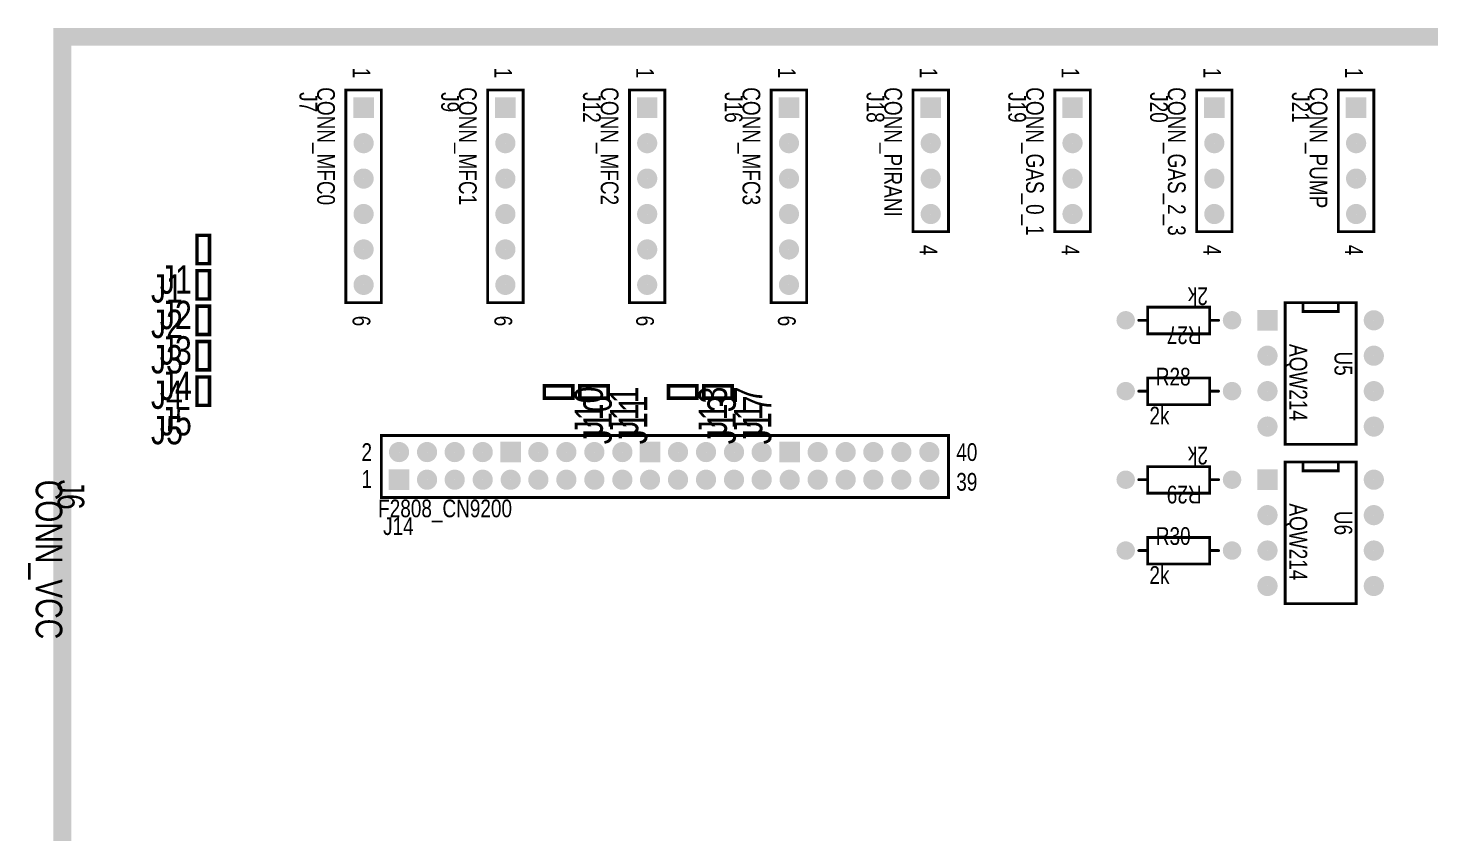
# Model space of a CAD drawing. Extents: x 0.1 to 7.45, y 0.15 to 4.7.
# Drawn here: x 0.099 to 4.057, y 2.421 to 4.696 of the extents above; entities that cross this region are included whole.
import ezdxf

# ---------------------------------------------------------------- set-up
doc = ezdxf.new("R2010")
doc.units = 0

msp = doc.modelspace()

# ---------------------------------------------------------------- linework, layer by layer
at = {"const_width": 0.05}
msp.add_lwpolyline([(0.196, 0.171), (0.196, 4.671), (7.421, 4.671), (7.421, 0.171), (0.196, 0.171)], close=True, dxfattribs=at)
at = {"const_width": 0.025}
msp.add_lwpolyline([(0.1835, 4.671, 1), (0.2085, 4.671, 1)], format="xyb", close=True, dxfattribs=at)
at = {"layer": 'AST'}
for points, const_width in [([(1.096, 3.921), (1.096, 4.521), (0.996, 4.521), (0.996, 3.921), (1.096, 3.921)], 0.008), ([(1.496, 3.921), (1.496, 4.521), (1.396, 4.521), (1.396, 3.921), (1.496, 3.921)], 0.008), ([(1.896, 3.921), (1.896, 4.521), (1.796, 4.521), (1.796, 3.921), (1.896, 3.921)], 0.008), ([(2.296, 3.921), (2.296, 4.521), (2.196, 4.521), (2.196, 3.921), (2.296, 3.921)], 0.008), ([(2.696, 4.121), (2.696, 4.521), (2.596, 4.521), (2.596, 4.121), (2.696, 4.121)], 0.008), ([(3.096, 4.121), (3.096, 4.521), (2.996, 4.521), (2.996, 4.121), (3.096, 4.121)], 0.008), ([(3.496, 4.121), (3.496, 4.521), (3.396, 4.521), (3.396, 4.121), (3.496, 4.121)], 0.008), ([(3.896, 4.121), (3.896, 4.521), (3.796, 4.521), (3.796, 4.121), (3.896, 4.121)], 0.008), ([(0.576, 4.111), (0.611, 4.111), (0.611, 4.031), (0.576, 4.031), (0.576, 4.111)], 0.01), ([(0.576, 4.011), (0.611, 4.011), (0.611, 3.931), (0.576, 3.931), (0.576, 4.011)], 0.01), ([(3.846, 3.921), (3.646, 3.921), (3.646, 3.521), (3.846, 3.521), (3.846, 3.921)], 0.008), ([(0.576, 3.911), (0.611, 3.911), (0.611, 3.831), (0.576, 3.831), (0.576, 3.911)], 0.01), ([(3.433, 3.908), (3.433, 3.833), (3.433, 3.833), (3.258, 3.833), (3.258, 3.908), (3.433, 3.908)], 0.008), ([(0.576, 3.811), (0.611, 3.811), (0.611, 3.731), (0.576, 3.731), (0.576, 3.811)], 0.01), ([(0.576, 3.711), (0.611, 3.711), (0.611, 3.631), (0.576, 3.631), (0.576, 3.711)], 0.01), ([(1.556, 3.651), (1.556, 3.686), (1.636, 3.686), (1.636, 3.651), (1.556, 3.651)], 0.01), ([(1.656, 3.651), (1.656, 3.686), (1.736, 3.686), (1.736, 3.651), (1.656, 3.651)], 0.01), ([(1.906, 3.651), (1.906, 3.686), (1.986, 3.686), (1.986, 3.651), (1.906, 3.651)], 0.01), ([(2.006, 3.651), (2.006, 3.686), (2.086, 3.686), (2.086, 3.651), (2.006, 3.651)], 0.01), ([(3.258, 3.633), (3.258, 3.708), (3.258, 3.708), (3.433, 3.708), (3.433, 3.633), (3.258, 3.633)], 0.008), ([(1.096, 3.546), (1.096, 3.371), (2.696, 3.371), (2.696, 3.546), (1.096, 3.546)], 0.008), ([(3.433, 3.458), (3.433, 3.383), (3.433, 3.383), (3.258, 3.383), (3.258, 3.458), (3.433, 3.458)], 0.008), ([(3.846, 3.471), (3.646, 3.471), (3.646, 3.071), (3.846, 3.071), (3.846, 3.471)], 0.008), ([(3.258, 3.183), (3.258, 3.258), (3.258, 3.258), (3.433, 3.258), (3.433, 3.183), (3.258, 3.183)], 0.008)]:
    msp.add_lwpolyline(points, close=True, dxfattribs=dict(at, const_width=const_width))
for points, const_width in [([(0.994, 4.521, 1), (0.998, 4.521, 1)], 0.004), ([(1.094, 4.521, 1), (1.098, 4.521, 1)], 0.004), ([(1.394, 4.521, 1), (1.398, 4.521, 1)], 0.004), ([(1.494, 4.521, 1), (1.498, 4.521, 1)], 0.004), ([(1.794, 4.521, 1), (1.798, 4.521, 1)], 0.004), ([(1.894, 4.521, 1), (1.898, 4.521, 1)], 0.004), ([(2.194, 4.521, 1), (2.198, 4.521, 1)], 0.004), ([(2.294, 4.521, 1), (2.298, 4.521, 1)], 0.004), ([(2.594, 4.521, 1), (2.598, 4.521, 1)], 0.004), ([(2.694, 4.521, 1), (2.698, 4.521, 1)], 0.004), ([(2.994, 4.521, 1), (2.998, 4.521, 1)], 0.004), ([(3.094, 4.521, 1), (3.098, 4.521, 1)], 0.004), ([(3.394, 4.521, 1), (3.398, 4.521, 1)], 0.004), ([(3.494, 4.521, 1), (3.498, 4.521, 1)], 0.004), ([(3.794, 4.521, 1), (3.798, 4.521, 1)], 0.004), ([(3.894, 4.521, 1), (3.898, 4.521, 1)], 0.004), ([(1.032, 4.371, 1), (1.06, 4.371, 1)], 0.029), ([(1.432, 4.371, 1), (1.46, 4.371, 1)], 0.029), ([(1.832, 4.371, 1), (1.86, 4.371, 1)], 0.029), ([(2.232, 4.371, 1), (2.26, 4.371, 1)], 0.029), ([(2.632, 4.371, 1), (2.66, 4.371, 1)], 0.029), ([(3.032, 4.371, 1), (3.06, 4.371, 1)], 0.029), ([(3.432, 4.371, 1), (3.46, 4.371, 1)], 0.029), ([(3.832, 4.371, 1), (3.86, 4.371, 1)], 0.029), ([(1.032, 4.271, 1), (1.06, 4.271, 1)], 0.029), ([(1.432, 4.271, 1), (1.46, 4.271, 1)], 0.029), ([(1.832, 4.271, 1), (1.86, 4.271, 1)], 0.029), ([(2.232, 4.271, 1), (2.26, 4.271, 1)], 0.029), ([(2.632, 4.271, 1), (2.66, 4.271, 1)], 0.029), ([(3.032, 4.271, 1), (3.06, 4.271, 1)], 0.029), ([(3.432, 4.271, 1), (3.46, 4.271, 1)], 0.029), ([(3.832, 4.271, 1), (3.86, 4.271, 1)], 0.029), ([(1.032, 4.171, 1), (1.06, 4.171, 1)], 0.029), ([(1.432, 4.171, 1), (1.46, 4.171, 1)], 0.029), ([(1.832, 4.171, 1), (1.86, 4.171, 1)], 0.029), ([(2.232, 4.171, 1), (2.26, 4.171, 1)], 0.029), ([(2.632, 4.171, 1), (2.66, 4.171, 1)], 0.029), ([(3.032, 4.171, 1), (3.06, 4.171, 1)], 0.029), ([(3.432, 4.171, 1), (3.46, 4.171, 1)], 0.029), ([(3.832, 4.171, 1), (3.86, 4.171, 1)], 0.029), ([(2.594, 4.121, 1), (2.598, 4.121, 1)], 0.004), ([(2.694, 4.121, 1), (2.698, 4.121, 1)], 0.004), ([(2.694, 4.121, 1), (2.698, 4.121, 1)], 0.004), ([(2.994, 4.121, 1), (2.998, 4.121, 1)], 0.004), ([(3.094, 4.121, 1), (3.098, 4.121, 1)], 0.004), ([(3.094, 4.121, 1), (3.098, 4.121, 1)], 0.004), ([(3.394, 4.121, 1), (3.398, 4.121, 1)], 0.004), ([(3.494, 4.121, 1), (3.498, 4.121, 1)], 0.004), ([(3.494, 4.121, 1), (3.498, 4.121, 1)], 0.004), ([(3.794, 4.121, 1), (3.798, 4.121, 1)], 0.004), ([(3.894, 4.121, 1), (3.898, 4.121, 1)], 0.004), ([(3.894, 4.121, 1), (3.898, 4.121, 1)], 0.004), ([(0.5735, 4.111, 1), (0.5785, 4.111, 1)], 0.005), ([(0.5735, 4.111, 1), (0.5785, 4.111, 1)], 0.005), ([(0.6085, 4.111, 1), (0.6135, 4.111, 1)], 0.005), ([(1.032, 4.071, 1), (1.06, 4.071, 1)], 0.029), ([(1.432, 4.071, 1), (1.46, 4.071, 1)], 0.029), ([(1.832, 4.071, 1), (1.86, 4.071, 1)], 0.029), ([(2.232, 4.071, 1), (2.26, 4.071, 1)], 0.029), ([(0.5735, 4.031, 1), (0.5785, 4.031, 1)], 0.005), ([(0.5735, 4.011, 1), (0.5785, 4.011, 1)], 0.005), ([(0.5735, 4.011, 1), (0.5785, 4.011, 1)], 0.005), ([(0.6085, 4.031, 1), (0.6135, 4.031, 1)], 0.005), ([(0.6085, 4.011, 1), (0.6135, 4.011, 1)], 0.005), ([(1.032, 3.971, 1), (1.06, 3.971, 1)], 0.029), ([(1.432, 3.971, 1), (1.46, 3.971, 1)], 0.029), ([(1.832, 3.971, 1), (1.86, 3.971, 1)], 0.029), ([(2.232, 3.971, 1), (2.26, 3.971, 1)], 0.029), ([(0.5735, 3.931, 1), (0.5785, 3.931, 1)], 0.005), ([(0.6085, 3.931, 1), (0.6135, 3.931, 1)], 0.005), ([(0.994, 3.921, 1), (0.998, 3.921, 1)], 0.004), ([(1.094, 3.921, 1), (1.098, 3.921, 1)], 0.004), ([(1.094, 3.921, 1), (1.098, 3.921, 1)], 0.004), ([(1.394, 3.921, 1), (1.398, 3.921, 1)], 0.004), ([(1.494, 3.921, 1), (1.498, 3.921, 1)], 0.004), ([(1.494, 3.921, 1), (1.498, 3.921, 1)], 0.004), ([(1.794, 3.921, 1), (1.798, 3.921, 1)], 0.004), ([(1.894, 3.921, 1), (1.898, 3.921, 1)], 0.004), ([(1.894, 3.921, 1), (1.898, 3.921, 1)], 0.004), ([(2.194, 3.921, 1), (2.198, 3.921, 1)], 0.004), ([(2.294, 3.921, 1), (2.298, 3.921, 1)], 0.004), ([(2.294, 3.921, 1), (2.298, 3.921, 1)], 0.004), ([(3.644, 3.921, 1), (3.648, 3.921, 1)], 0.004), ([(3.694, 3.921, 1), (3.698, 3.921, 1)], 0.004), ([(3.794, 3.921, 1), (3.798, 3.921, 1)], 0.004), ([(3.844, 3.921, 1), (3.848, 3.921, 1)], 0.004), ([(3.844, 3.921, 1), (3.848, 3.921, 1)], 0.004), ([(0.5735, 3.911, 1), (0.5785, 3.911, 1)], 0.005), ([(0.5735, 3.911, 1), (0.5785, 3.911, 1)], 0.005), ([(0.6085, 3.911, 1), (0.6135, 3.911, 1)], 0.005), ([(3.183, 3.871, 1), (3.209, 3.871, 1)], 0.026), ([(3.256, 3.908, 1), (3.26, 3.908, 1)], 0.004), ([(3.431, 3.908, 1), (3.435, 3.908, 1)], 0.004), ([(3.431, 3.908, 1), (3.435, 3.908, 1)], 0.004), ([(3.483, 3.871, 1), (3.509, 3.871, 1)], 0.026), ([(3.694, 3.896, 1), (3.698, 3.896, 1)], 0.004), ([(3.794, 3.896, 1), (3.798, 3.896, 1)], 0.004), ([(3.882, 3.871, 1), (3.91, 3.871, 1)], 0.029), ([(3.231, 3.871, 1), (3.235, 3.871, 1)], 0.004), ([(3.256, 3.871, 1), (3.26, 3.871, 1)], 0.004), ([(3.431, 3.871, 1), (3.435, 3.871, 1)], 0.004), ([(3.456, 3.871, 1), (3.46, 3.871, 1)], 0.004), ([(0.5735, 3.831, 1), (0.5785, 3.831, 1)], 0.005), ([(0.5735, 3.811, 1), (0.5785, 3.811, 1)], 0.005), ([(0.5735, 3.811, 1), (0.5785, 3.811, 1)], 0.005), ([(0.6085, 3.831, 1), (0.6135, 3.831, 1)], 0.005), ([(0.6085, 3.811, 1), (0.6135, 3.811, 1)], 0.005), ([(3.256, 3.833, 1), (3.26, 3.833, 1)], 0.004), ([(3.431, 3.833, 1), (3.435, 3.833, 1)], 0.004), ([(3.431, 3.833, 1), (3.435, 3.833, 1)], 0.004), ([(3.582, 3.771, 1), (3.61, 3.771, 1)], 0.029), ([(3.882, 3.771, 1), (3.91, 3.771, 1)], 0.029), ([(0.5735, 3.731, 1), (0.5785, 3.731, 1)], 0.005), ([(0.6085, 3.731, 1), (0.6135, 3.731, 1)], 0.005), ([(0.5735, 3.711, 1), (0.5785, 3.711, 1)], 0.005), ([(0.5735, 3.711, 1), (0.5785, 3.711, 1)], 0.005), ([(0.6085, 3.711, 1), (0.6135, 3.711, 1)], 0.005), ([(1.5535, 3.686, 1), (1.5585, 3.686, 1)], 0.005), ([(1.6335, 3.686, 1), (1.6385, 3.686, 1)], 0.005), ([(1.6535, 3.686, 1), (1.6585, 3.686, 1)], 0.005), ([(1.7335, 3.686, 1), (1.7385, 3.686, 1)], 0.005), ([(1.9035, 3.686, 1), (1.9085, 3.686, 1)], 0.005), ([(1.9835, 3.686, 1), (1.9885, 3.686, 1)], 0.005), ([(2.0035, 3.686, 1), (2.0085, 3.686, 1)], 0.005), ([(2.0835, 3.686, 1), (2.0885, 3.686, 1)], 0.005), ([(3.183, 3.671, 1), (3.209, 3.671, 1)], 0.026), ([(3.256, 3.708, 1), (3.26, 3.708, 1)], 0.004), ([(3.256, 3.708, 1), (3.26, 3.708, 1)], 0.004), ([(3.431, 3.708, 1), (3.435, 3.708, 1)], 0.004), ([(3.483, 3.671, 1), (3.509, 3.671, 1)], 0.026), ([(3.582, 3.671, 1), (3.61, 3.671, 1)], 0.029), ([(3.882, 3.671, 1), (3.91, 3.671, 1)], 0.029), ([(1.5535, 3.651, 1), (1.5585, 3.651, 1)], 0.005), ([(1.5535, 3.651, 1), (1.5585, 3.651, 1)], 0.005), ([(1.6335, 3.651, 1), (1.6385, 3.651, 1)], 0.005), ([(1.6535, 3.651, 1), (1.6585, 3.651, 1)], 0.005), ([(1.6535, 3.651, 1), (1.6585, 3.651, 1)], 0.005), ([(1.7335, 3.651, 1), (1.7385, 3.651, 1)], 0.005), ([(1.9035, 3.651, 1), (1.9085, 3.651, 1)], 0.005), ([(1.9035, 3.651, 1), (1.9085, 3.651, 1)], 0.005), ([(1.9835, 3.651, 1), (1.9885, 3.651, 1)], 0.005), ([(2.0035, 3.651, 1), (2.0085, 3.651, 1)], 0.005), ([(2.0035, 3.651, 1), (2.0085, 3.651, 1)], 0.005), ([(2.0835, 3.651, 1), (2.0885, 3.651, 1)], 0.005), ([(3.231, 3.671, 1), (3.235, 3.671, 1)], 0.004), ([(3.256, 3.671, 1), (3.26, 3.671, 1)], 0.004), ([(3.431, 3.671, 1), (3.435, 3.671, 1)], 0.004), ([(3.456, 3.671, 1), (3.46, 3.671, 1)], 0.004), ([(0.5735, 3.631, 1), (0.5785, 3.631, 1)], 0.005), ([(0.6085, 3.631, 1), (0.6135, 3.631, 1)], 0.005), ([(3.256, 3.633, 1), (3.26, 3.633, 1)], 0.004), ([(3.256, 3.633, 1), (3.26, 3.633, 1)], 0.004), ([(3.431, 3.633, 1), (3.435, 3.633, 1)], 0.004), ([(3.582, 3.571, 1), (3.61, 3.571, 1)], 0.029), ([(3.882, 3.571, 1), (3.91, 3.571, 1)], 0.029), ([(1.094, 3.546, 1), (1.098, 3.546, 1)], 0.004), ([(1.094, 3.546, 1), (1.098, 3.546, 1)], 0.004), ([(1.132, 3.499, 1), (1.16, 3.499, 1)], 0.029), ([(1.211, 3.499, 1), (1.239, 3.499, 1)], 0.029), ([(1.289, 3.499, 1), (1.317, 3.499, 1)], 0.029), ([(1.368, 3.499, 1), (1.396, 3.499, 1)], 0.029), ([(1.525, 3.499, 1), (1.553, 3.499, 1)], 0.029), ([(1.604, 3.499, 1), (1.632, 3.499, 1)], 0.029), ([(1.683, 3.499, 1), (1.711, 3.499, 1)], 0.029), ([(1.762, 3.499, 1), (1.79, 3.499, 1)], 0.029), ([(1.919, 3.499, 1), (1.947, 3.499, 1)], 0.029), ([(1.998, 3.499, 1), (2.026, 3.499, 1)], 0.029), ([(2.077, 3.499, 1), (2.105, 3.499, 1)], 0.029), ([(2.155, 3.499, 1), (2.183, 3.499, 1)], 0.029), ([(2.313, 3.499, 1), (2.341, 3.499, 1)], 0.029), ([(2.392, 3.499, 1), (2.42, 3.499, 1)], 0.029), ([(2.47, 3.499, 1), (2.498, 3.499, 1)], 0.029), ([(2.549, 3.499, 1), (2.577, 3.499, 1)], 0.029), ([(2.628, 3.499, 1), (2.656, 3.499, 1)], 0.029), ([(2.694, 3.546, 1), (2.698, 3.546, 1)], 0.004), ([(3.644, 3.521, 1), (3.648, 3.521, 1)], 0.004), ([(3.844, 3.521, 1), (3.848, 3.521, 1)], 0.004), ([(1.211, 3.421, 1), (1.239, 3.421, 1)], 0.029), ([(1.289, 3.421, 1), (1.317, 3.421, 1)], 0.029), ([(1.368, 3.421, 1), (1.396, 3.421, 1)], 0.029), ([(1.447, 3.421, 1), (1.475, 3.421, 1)], 0.029), ([(1.525, 3.421, 1), (1.553, 3.421, 1)], 0.029), ([(1.604, 3.421, 1), (1.632, 3.421, 1)], 0.029), ([(1.683, 3.421, 1), (1.711, 3.421, 1)], 0.029), ([(1.762, 3.421, 1), (1.79, 3.421, 1)], 0.029), ([(1.84, 3.421, 1), (1.868, 3.421, 1)], 0.029), ([(1.919, 3.421, 1), (1.947, 3.421, 1)], 0.029), ([(1.998, 3.421, 1), (2.026, 3.421, 1)], 0.029), ([(2.077, 3.421, 1), (2.105, 3.421, 1)], 0.029), ([(2.155, 3.421, 1), (2.183, 3.421, 1)], 0.029), ([(2.234, 3.421, 1), (2.262, 3.421, 1)], 0.029), ([(2.313, 3.421, 1), (2.341, 3.421, 1)], 0.029), ([(2.392, 3.421, 1), (2.42, 3.421, 1)], 0.029), ([(2.47, 3.421, 1), (2.498, 3.421, 1)], 0.029), ([(2.549, 3.421, 1), (2.577, 3.421, 1)], 0.029), ([(2.628, 3.421, 1), (2.656, 3.421, 1)], 0.029), ([(3.183, 3.421, 1), (3.209, 3.421, 1)], 0.026), ([(3.256, 3.458, 1), (3.26, 3.458, 1)], 0.004), ([(3.431, 3.458, 1), (3.435, 3.458, 1)], 0.004), ([(3.431, 3.458, 1), (3.435, 3.458, 1)], 0.004), ([(3.483, 3.421, 1), (3.509, 3.421, 1)], 0.026), ([(3.644, 3.471, 1), (3.648, 3.471, 1)], 0.004), ([(3.694, 3.471, 1), (3.698, 3.471, 1)], 0.004), ([(3.694, 3.446, 1), (3.698, 3.446, 1)], 0.004), ([(3.794, 3.471, 1), (3.798, 3.471, 1)], 0.004), ([(3.794, 3.446, 1), (3.798, 3.446, 1)], 0.004), ([(3.844, 3.471, 1), (3.848, 3.471, 1)], 0.004), ([(3.844, 3.471, 1), (3.848, 3.471, 1)], 0.004), ([(3.882, 3.421, 1), (3.91, 3.421, 1)], 0.029), ([(3.231, 3.421, 1), (3.235, 3.421, 1)], 0.004), ([(3.256, 3.421, 1), (3.26, 3.421, 1)], 0.004), ([(3.431, 3.421, 1), (3.435, 3.421, 1)], 0.004), ([(3.456, 3.421, 1), (3.46, 3.421, 1)], 0.004), ([(1.094, 3.371, 1), (1.098, 3.371, 1)], 0.004), ([(2.694, 3.371, 1), (2.698, 3.371, 1)], 0.004), ([(3.256, 3.383, 1), (3.26, 3.383, 1)], 0.004), ([(3.431, 3.383, 1), (3.435, 3.383, 1)], 0.004), ([(3.431, 3.383, 1), (3.435, 3.383, 1)], 0.004), ([(3.582, 3.321, 1), (3.61, 3.321, 1)], 0.029), ([(3.882, 3.321, 1), (3.91, 3.321, 1)], 0.029), ([(3.183, 3.221, 1), (3.209, 3.221, 1)], 0.026), ([(3.256, 3.258, 1), (3.26, 3.258, 1)], 0.004), ([(3.256, 3.258, 1), (3.26, 3.258, 1)], 0.004), ([(3.431, 3.258, 1), (3.435, 3.258, 1)], 0.004), ([(3.483, 3.221, 1), (3.509, 3.221, 1)], 0.026), ([(3.582, 3.221, 1), (3.61, 3.221, 1)], 0.029), ([(3.882, 3.221, 1), (3.91, 3.221, 1)], 0.029), ([(3.231, 3.221, 1), (3.235, 3.221, 1)], 0.004), ([(3.256, 3.221, 1), (3.26, 3.221, 1)], 0.004), ([(3.431, 3.221, 1), (3.435, 3.221, 1)], 0.004), ([(3.456, 3.221, 1), (3.46, 3.221, 1)], 0.004), ([(3.256, 3.183, 1), (3.26, 3.183, 1)], 0.004), ([(3.256, 3.183, 1), (3.26, 3.183, 1)], 0.004), ([(3.431, 3.183, 1), (3.435, 3.183, 1)], 0.004), ([(3.582, 3.121, 1), (3.61, 3.121, 1)], 0.029), ([(3.882, 3.121, 1), (3.91, 3.121, 1)], 0.029), ([(3.644, 3.071, 1), (3.648, 3.071, 1)], 0.004), ([(3.844, 3.071, 1), (3.848, 3.071, 1)], 0.004)]:
    msp.add_lwpolyline(points, format="xyb", close=True, dxfattribs=dict(at, const_width=const_width))
at = {"layer": 'AST', "const_width": 0.008}
for points in [[(3.696, 3.921), (3.696, 3.896), (3.796, 3.896), (3.796, 3.921)], [(3.258, 3.871), (3.233, 3.871)], [(3.433, 3.871), (3.458, 3.871)], [(3.258, 3.671), (3.233, 3.671)], [(3.433, 3.671), (3.458, 3.671)], [(3.696, 3.471), (3.696, 3.446), (3.796, 3.446), (3.796, 3.471)], [(3.258, 3.421), (3.233, 3.421)], [(3.433, 3.421), (3.458, 3.421)], [(3.258, 3.221), (3.233, 3.221)], [(3.433, 3.221), (3.458, 3.221)]]:
    msp.add_lwpolyline(points, dxfattribs=at)
at = {"layer": 'AST'}
for points in [[(1.017, 4.442), (1.075, 4.442), (1.017, 4.5), (1.075, 4.5)], [(1.417, 4.442), (1.475, 4.442), (1.417, 4.5), (1.475, 4.5)], [(1.817, 4.442), (1.875, 4.442), (1.817, 4.5), (1.875, 4.5)], [(2.217, 4.442), (2.275, 4.442), (2.217, 4.5), (2.275, 4.5)], [(2.617, 4.442), (2.675, 4.442), (2.617, 4.5), (2.675, 4.5)], [(3.017, 4.442), (3.075, 4.442), (3.017, 4.5), (3.075, 4.5)], [(3.417, 4.442), (3.475, 4.442), (3.417, 4.5), (3.475, 4.5)], [(3.817, 4.442), (3.875, 4.442), (3.817, 4.5), (3.875, 4.5)], [(3.567, 3.842), (3.625, 3.842), (3.567, 3.9), (3.625, 3.9)], [(1.432, 3.47), (1.49, 3.47), (1.432, 3.528), (1.49, 3.528)], [(1.825, 3.47), (1.883, 3.47), (1.825, 3.528), (1.883, 3.528)], [(2.219, 3.47), (2.277, 3.47), (2.219, 3.528), (2.277, 3.528)], [(1.117, 3.392), (1.175, 3.392), (1.117, 3.45), (1.175, 3.45)], [(3.567, 3.392), (3.625, 3.392), (3.567, 3.45), (3.625, 3.45)]]:
    msp.add_solid(points, dxfattribs=at)

# ---------------------------------------------------------------- texts
at = {"layer": 'AST', "width": 0.8}
for s, height, rotation, p in [('1', 0.05, 270, (1.015, 4.584)), ('1', 0.05, 270, (1.415, 4.584)), ('1', 0.05, 270, (1.815, 4.584)), ('1', 0.05, 270, (2.215, 4.584)), ('1', 0.05, 270, (2.615, 4.584)), ('1', 0.05, 270, (3.015, 4.584)), ('1', 0.05, 270, (3.415, 4.584)), ('1', 0.05, 270, (3.815, 4.584)), ('J7', 0.05, 270, (0.865, 4.515)), ('CONN_MFC0', 0.05, 270, (0.915, 4.529)), ('J9', 0.05, 270, (1.265, 4.515)), ('CONN_MFC1', 0.05, 270, (1.315, 4.529)), ('J12', 0.05, 270, (1.665, 4.515)), ('CONN_MFC2', 0.05, 270, (1.715, 4.529)), ('J16', 0.05, 270, (2.065, 4.515)), ('CONN_MFC3', 0.05, 270, (2.115, 4.529)), ('J18', 0.05, 270, (2.465, 4.515)), ('CONN_PIRANI', 0.05, 270, (2.515, 4.529)), ('J19', 0.05, 270, (2.865, 4.515)), ('CONN_GAS_0_1', 0.05, 270, (2.915, 4.529)), ('J20', 0.05, 270, (3.265, 4.515)), ('CONN_GAS_2_3', 0.05, 270, (3.315, 4.529)), ('J21', 0.05, 270, (3.665, 4.515)), ('CONN_PUMP', 0.05, 270, (3.715, 4.529)), ('4', 0.05, 270, (2.615, 4.084)), ('4', 0.05, 270, (3.015, 4.084)), ('4', 0.05, 270, (3.415, 4.084)), ('4', 0.05, 270, (3.815, 4.084)), ('2k', 0.05, 180, (3.428, 3.964)), ('6', 0.05, 270, (1.015, 3.884)), ('6', 0.05, 270, (1.415, 3.884)), ('6', 0.05, 270, (1.815, 3.884)), ('6', 0.05, 270, (2.215, 3.884)), ('R27', 0.05, 180, (3.41, 3.854)), ('AQW214', 0.05, 270, (3.658, 3.804)), ('U5', 0.05, 270, (3.785, 3.783)), ('J10', 0.08, 90, (1.721, 3.546)), ('J10', 0.08, 90, (1.746, 3.521)), ('J11', 0.08, 90, (1.821, 3.546)), ('J11', 0.08, 90, (1.846, 3.521)), ('J13', 0.08, 90, (2.071, 3.546)), ('J13', 0.08, 90, (2.096, 3.521)), ('J17', 0.08, 90, (2.171, 3.546)), ('J17', 0.08, 90, (2.196, 3.521)), ('2k', 0.05, 180, (3.428, 3.514)), ('CONN_VCC', 0.075, 270, (0.121, 3.421)), ('J6', 0.075, 270, (0.183, 3.421)), ('R29', 0.05, 180, (3.41, 3.404)), ('AQW214', 0.05, 270, (3.658, 3.354)), ('U6', 0.05, 270, (3.785, 3.333))]:
    msp.add_text(s, height=height, rotation=rotation, dxfattribs=at).set_placement(p)
for s, height, p in [('J1', 0.08, (0.446, 3.921)), ('J1', 0.08, (0.471, 3.946)), ('J2', 0.08, (0.471, 3.846)), ('J2', 0.08, (0.446, 3.821)), ('J3', 0.08, (0.446, 3.721)), ('J3', 0.08, (0.471, 3.746)), ('J4', 0.08, (0.471, 3.646)), ('R28', 0.05, (3.281, 3.687)), ('J4', 0.08, (0.446, 3.621)), ('J5', 0.08, (0.471, 3.546)), ('2k', 0.05, (3.263, 3.577)), ('J5', 0.08, (0.446, 3.521)), ('2', 0.05, (1.04, 3.474)), ('40', 0.05, (2.718, 3.474)), ('1', 0.05, (1.04, 3.398)), ('39', 0.05, (2.718, 3.39)), ('F2808_CN9200', 0.05, (1.087, 3.315)), ('J14', 0.05, (1.101, 3.265)), ('R30', 0.05, (3.281, 3.237)), ('2k', 0.05, (3.263, 3.127))]:
    msp.add_text(s, height=height, dxfattribs=at).set_placement(p)

doc.saveas('drawing.dxf')
